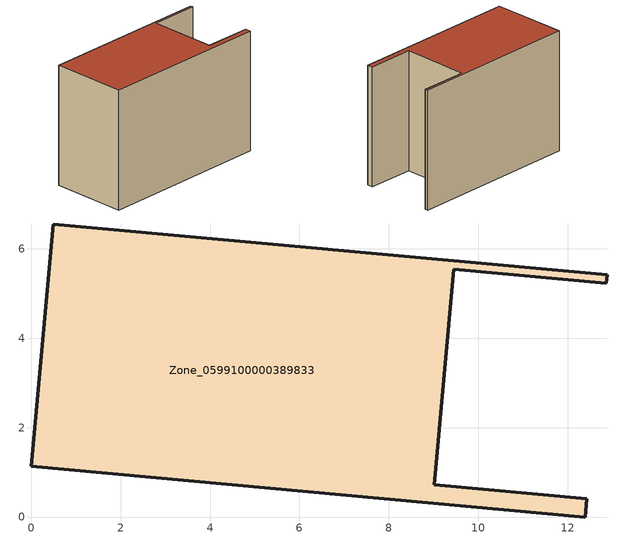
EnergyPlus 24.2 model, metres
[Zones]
Zone_0599100000389833
 floor ground (C_G): 0,1.13 0.49,6.55 12.89,5.42 12.87,5.23 9.45,5.54 9.01,0.72 12.43,0.41 12.39,0 z0
 wall outside (C_F): 0.49,6.55 0,1.13 12.39,0 12.43,0.41 9.01,0.72 9.45,5.54 12.87,5.23 12.89,5.42 0.49,6.55 z0:8.72
 roof outside (C_R): 12.89,5.42 0.49,6.55 0,1.13 12.39,0 12.43,0.41 9.01,0.72 9.45,5.54 12.87,5.23 z8.72
[BUILDING]
Pand.0599100000389833: North Axis=0; Terrain=City; Loads Convergence Tolerance Value=0.04; Temperature Convergence Tolerance Value=0.4; Solar Distribution=FullExterior; Maximum Number of Warmup Days=25; Minimum Number of Warmup Days=1
[Site:Location]
Rotterdam.The.Hague.AP_ZH_NLD Design_Conditions: Latitude=51.96; Longitude=4.45; Time Zone=1; Elevation=-4.5
[SITE:GROUNDTEMPERATURE:BUILDINGSURFACE]
18, 18, 18, 18, 18, 18, 18, 18, 18, 18, 18, 18
[MATERIAL] Thermal Absorptance=0.9; Solar Absorptance=0.7; Visible Absorptance=0.7
Name | Roughness | Thickness | Conductivity | Density | Specific Heat
G.TI.1992-2005 | MediumSmooth | 0.15 | 0.06 | 540 | 1210
F.TI.1992-2005 | Rough | 0.3 | 0.12 | 1920 | 840
R.TI.1992-2005 | MediumRough | 0.2 | 0.08 | 1500 | 1000
[CONSTRUCTION]
C_G: G.TI.1992-2005
C_F: F.TI.1992-2005
C_R: R.TI.1992-2005
[ZONE]
Zone_0599100000389833: Type=1; Multiplier=1; Ceiling Height=Autocalculate; Volume=Autocalculate; Floor Area=autocalculate; Part of Total Floor Area=Yes
[ZONEINFILTRATION:DESIGNFLOWRATE]
Infil_Zone_0599100000389833: Zone or ZoneList or Space or SpaceList=Zone_0599100000389833; Schedule=AlwaysOn; Design Flow Rate Calculation Method=Flow/Area; Flow Rate per Floor Area=0.0015; Constant Term Coefficient=1; Temperature Term Coefficient=0; Velocity Term Coefficient=0; Velocity Squared Term Coefficient=0
[HVACTEMPLATE:ZONE:IDEALLOADSAIRSYSTEM]
Zone_0599100000389833: Maximum Heating Supply Air Temperature=50; Minimum Cooling Supply Air Temperature=13; Maximum Heating Supply Air Humidity Ratio=0.0156; Minimum Cooling Supply Air Humidity Ratio=0.0077; Heating Limit=NoLimit; Cooling Limit=NoLimit; Dehumidification Control Type=ConstantSensibleHeatRatio; Cooling Sensible Heat Ratio=0.7; Dehumidification Setpoint=60; Humidification Control Type=None; Humidification Setpoint=30; Outdoor Air Method=None; Outdoor Air Flow Rate per Person=0.00944; Outdoor Air Flow Rate per Zone Floor Area=0; Outdoor Air Flow Rate per Zone=0; Demand Controlled Ventilation Type=None; Outdoor Air Economizer Type=NoEconomizer; Heat Recovery Type=None; Sensible Heat Recovery Effectiveness=0.7; Latent Heat Recovery Effectiveness=0.65
[ZONECONTROL:THERMOSTAT]
ThermostatControl_Zone_0599100000389833: Zone or ZoneList=Zone_0599100000389833; Control Type Schedule=DualSetpointControlType; Control 1=Thermostat_Zone_0599100000389833; Temperature Difference Between Cutout And Setpoint=0
[THERMOSTATSETPOINT:DUALSETPOINT]
Thermostat_Zone_0599100000389833: Heating Setpoint Temperature Schedule=HeatingSetpoint_Zone_0599100000389833; Cooling Setpoint Temperature Schedule=CoolingSetpoint_Zone_0599100000389833
[SCHEDULE:COMPACT]
HeatingSetpoint_Zone_0599100000389833: Through: 12/31, For: AllDays, Until: 24:00, 21
CoolingSetpoint_Zone_0599100000389833: Through: 12/31, For: AllDays, Until: 24:00, 24
DualSetpointControlType: Through: 12/31, For: AllDays, Until: 24:00, 4
AlwaysOn: Through: 12/31, For: AllDays, Until: 24:00, 1
